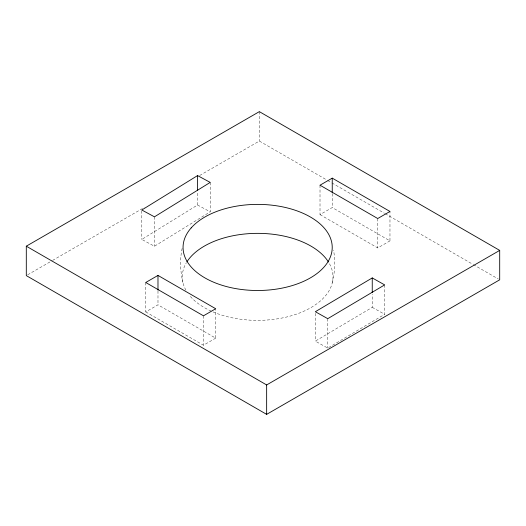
<?xml version="1.0" encoding="UTF-8"?>
<svg xmlns="http://www.w3.org/2000/svg" width="526" height="526" viewBox="0 0 526 526"><rect width="100%" height="100%" fill="white"/><g stroke="black" fill="none" stroke-linecap="round" stroke-linejoin="round"><path stroke-width="0.39" stroke-dasharray="2.63 1.97" d="M182.127 248.377C179.767 259.568 180.247 271.258 182.89 282.35M332.333 282.58C334.95 271.981 335.391 260.863 333.563 250.087M210.209 182.41L210.209 211.833L154.453 246.247L141.81 239.422L197.566 205.002L197.566 191.931M384.657 284.895L384.657 314.311L327.751 348.1L315.344 341.131L372.25 307.348L372.25 294.271M27.72 274.782L51.877 260.837M52.587 260.423L144.249 207.507M199.67 175.506L259.351 141.053L326.909 180.05M145.741 282.488L145.741 311.905L157.984 304.837L215.706 338.159L215.706 308.742M320.012 185.205L320.012 214.621L332.248 207.553L389.97 240.875L389.97 211.459M145.741 311.905L203.463 345.227L215.706 338.159M320.012 214.621L377.727 247.943L389.97 240.875M197.566 205.002L210.209 211.833M372.25 307.348L384.657 314.311M327.619 180.464L331.17 182.515M331.886 182.93L384.506 213.306M385.216 213.72L472.677 264.216M473.387 264.624L498.28 278.99M377.727 218.527L377.727 247.943M332.248 193.667L332.248 207.553M327.751 318.677L327.751 348.1M315.344 313.345L315.344 341.131M259.351 111.637L259.351 141.053M203.463 315.81L203.463 345.227M157.984 290.944L157.984 304.837M154.453 216.83L154.453 246.247M141.81 210.821L141.81 239.422M329.493 263.75A75.349 43.507 0 0 1 285.138 317.362A75.349 43.507 0 0 1 189.498 295.428M185.882 290.128A75.349 43.507 0 0 1 186.355 262.757"/><path stroke-width="0.79" d="M186.94 261.81L187.749 260.6A75.349 43.507 0 0 1 258.956 233.36A75.349 43.507 0 0 1 328.474 262.014M197.566 175.585L141.81 210.005L154.453 216.83L210.209 182.41L197.566 175.585L197.566 190.294M372.25 277.925L315.344 311.714L327.751 318.677L384.657 284.895L372.25 277.925L372.25 292.64M26.3 246.188L259.351 111.637L499.7 250.396L499.7 279.812L266.649 414.363L26.3 275.604L26.3 246.188L266.649 384.947L499.7 250.396M157.984 275.42L145.741 282.488L203.463 315.81L215.706 308.742L157.984 275.42L157.984 290.128M332.248 178.136L320.012 185.205L377.727 218.527L389.97 211.459L332.248 178.136L332.248 192.845M266.649 384.947L266.649 414.363M191.188 227.903L190.997 228.113A74.574 43.053 0 0 0 260.87 290.457A74.574 43.053 0 0 0 321.136 224.858A74.574 43.053 0 0 0 192.555 226.423L191.188 227.903"/></g></svg>
